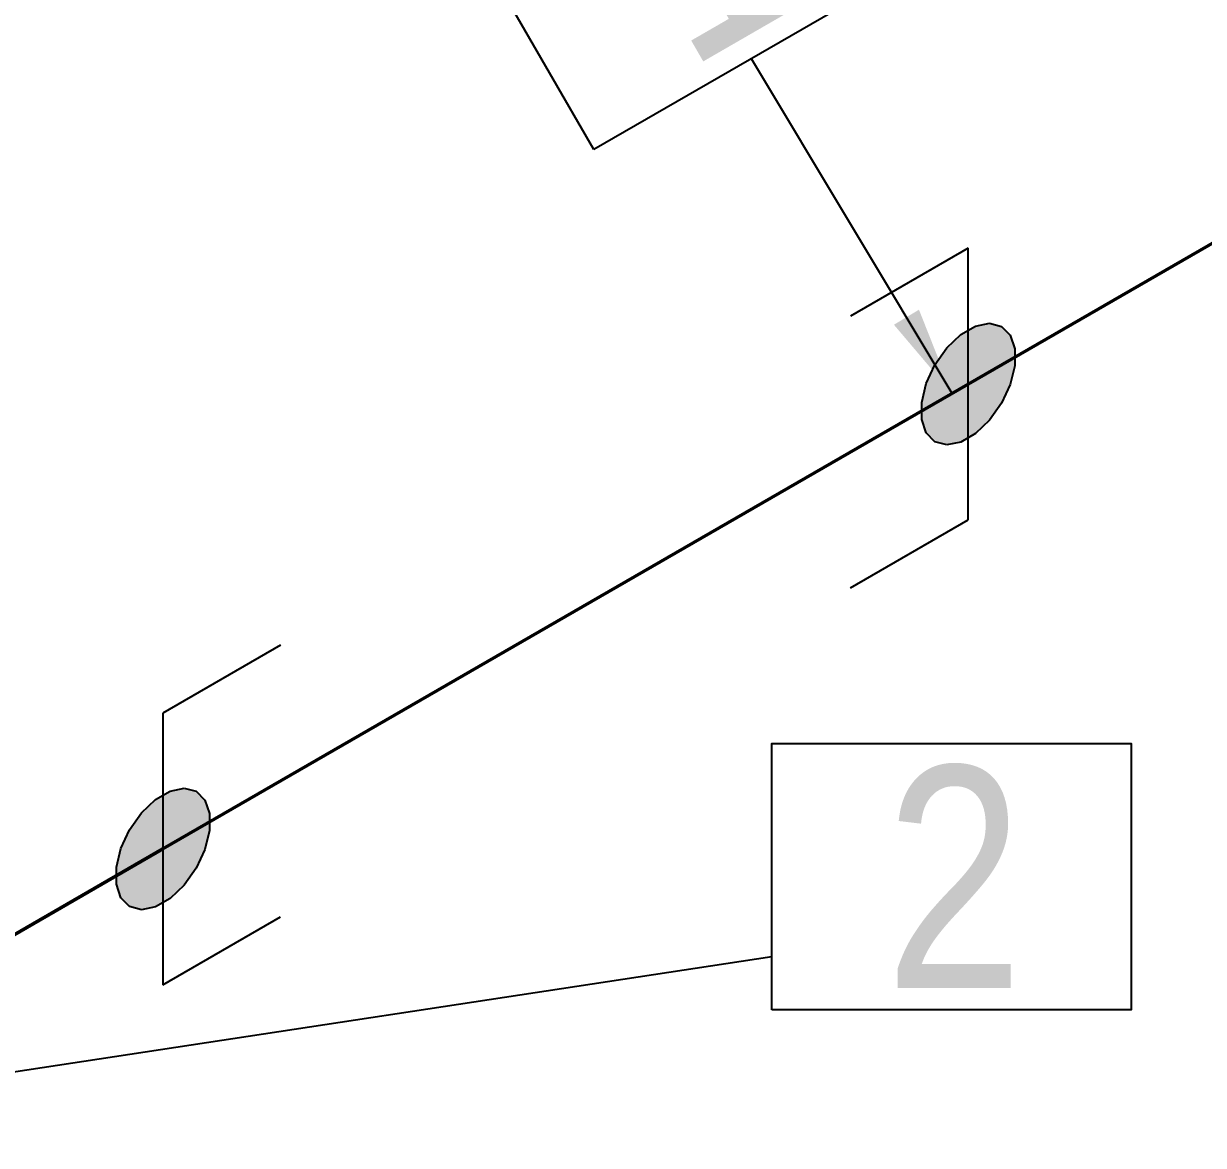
# Model space of a CAD drawing. Header units: millimetres. Extents: x 0 to 594, y 0 to 420.
# Drawn here: x 288.57 to 301.86, y 200.62 to 213.25 of the extents above; entities that cross this region are included whole.
import ezdxf
from ezdxf import colors
from ezdxf.entities.mleader import LeaderData, LeaderLine
from ezdxf.enums import TextEntityAlignment as Align
from ezdxf.math import Vec2, Vec3

# ---------------------------------------------------------------- set-up
doc = ezdxf.new("R2010")
doc.units = ezdxf.units.MM
doc.header["$LTSCALE"] = 0.25
for name, color, linetype in [('용접', 1, 'Continuous'), ('주석', 7, 'Continuous'), ('치수', 1, 'Continuous')]:
    doc.layers.add(name, color=color, linetype=linetype)
doc.layers.add('파이프 작은 보어', color=30, linetype='Continuous', lineweight=50)
doc.styles.add('AdskIsoAnnotation', font='arial.ttf', dxfattribs={"width": 0.8, "height": 1})
doc.styles.add('AdskIsoMetric', font='arial.ttf', dxfattribs={"width": 0.8, "height": 2.5})
doc.styles.add('AdskIsoMetric30', font='arial.ttf', dxfattribs={"width": 0.8, "oblique": 30, "height": 2.5})
doc.styles.get("Standard").update_dxf_attribs({"font": 'arial.ttf'})
doc.dimstyles.new('AdskIsoMetric', dxfattribs={"dimtxt": 2.5, "dimasz": 2.5, "dimexe": 1, "dimexo": 2, "dimgap": 0.8, "dimtad": 1, "dimdec": 0, "dimrnd": 1, "dimzin": 0, "dimdsep": 46, "dimtxsty": 'AdskIsoMetric', "dimcen": 0, "dimclrt": 7, "dimadec": 0, "dimazin": 0, "dimtfac": 1, "dimtdec": 0, "dimtmove": 1, "dimatfit": 3, "dimfxl": 0, "dimfrac": 2, "dimtolj": 1, "dimtzin": 0, "dimarcsym": 0})

# ---------------------------------------------------------------- blocks, each defined once
blk = doc.blocks.new('*D67')
at = {"layer": 'Defpoints', "color": 0}
for p in [(304.517, 212.253), (284.84, 200.892), (304.517, 197.253)]:
    blk.add_point(p, dxfattribs=at)
at = {"layer": '치수', "color": 0, "lineweight": -2}
for p, q in [((304.517, 209.943), (304.517, 196.098)), ((284.84, 198.583), (284.84, 184.738)), ((287.005, 187.142), (302.352, 196.003))]:
    blk.add_line(p, q, dxfattribs=at)
at = {"layer": '치수', "color": 0}
for points in [[(302.143, 196.363), (302.56, 195.642), (304.517, 197.253)], [(286.797, 187.503), (287.214, 186.782), (284.84, 185.892)]]:
    blk.add_solid(points, dxfattribs=at)
at = {"layer": '치수', "color": 7, "insert": (294.678, 194.19), "char_height": 2.5, "attachment_point": 5, "rotation": 30, "style": 'AdskIsoMetric30'}
blk.add_mtext('\\A1;5850', dxfattribs=at)
blk = doc.blocks.new('엘보우-3-Iso2DSkew90')
at = {"color": 0, "linetype": 'ByBlock', "lineweight": -2, "extrusion": (0, 0.816497, 0.57735)}
for p, q in [((-5.303, 3.062), (0, 0)), ((0, 0), (5.303, 3.062)), ((0, 0), (0, 0))]:
    blk.add_line(p, q, dxfattribs=at)
blk = doc.blocks.new('엘보우-6-Iso2DSkew90')
at = {"color": 0, "linetype": 'ByBlock', "lineweight": -2, "extrusion": (1.02898e-10, -0.816497, -0.57735)}
for p, q in [((-5.303, -3.062), (0, 0)), ((0, 0), (5.303, -3.062)), ((0, 0), (0, 0))]:
    blk.add_line(p, q, dxfattribs=at)
blk = doc.blocks.new('SocketWeld-2-IsoLeft')
blk.add_hatch(color=256).paths.add_polyline_path([(0.04045, 0.01697), (0.0406, 0.0168), (0.04074, 0.01664), (0.04089, 0.01648), (0.04103, 0.01631), (0.04118, 0.01615), (0.04132, 0.01598), (0.04147, 0.01582), (0.04161, 0.01565), (0.04176, 0.01549), (0.0419, 0.01533), (0.04205, 0.01516), (0.04219, 0.015), (0.04234, 0.01483), (0.04248, 0.01467), (0.04262, 0.0145), (0.04277, 0.01434), (0.04291, 0.01418), (0.04306, 0.01401), (0.0432, 0.01385), (0.04335, 0.01368), (0.04349, 0.01352), (0.04364, 0.01335), (0.04378, 0.01319), (0.04393, 0.01303), (0.04407, 0.01286), (0.04422, 0.0127), (0.04436, 0.01253), (0.04451, 0.01237), (0.04465, 0.01221), (0.0448, 0.01204), (0.04494, 0.01188), (0.04509, 0.01171), (0.04523, 0.01155), (0.04538, 0.01138), (0.04552, 0.01122), (0.04567, 0.01106), (0.04581, 0.01089), (0.04596, 0.01073), (0.0461, 0.01056), (0.04625, 0.0104), (0.04639, 0.01023), (0.04654, 0.01007), (0.04668, 0.00991), (0.04683, 0.00974), (0.04697, 0.00958), (0.04712, 0.00941), (0.04726, 0.00925), (0.04741, 0.00908), (0.04755, 0.00892), (0.04755, 0.00892), (0.0476, 0.00874), (0.04765, 0.00856), (0.0477, 0.00837), (0.04775, 0.00819), (0.0478, 0.00801), (0.04785, 0.00783), (0.0479, 0.00765), (0.04795, 0.00746), (0.048, 0.00728), (0.04805, 0.0071), (0.0481, 0.00692), (0.04815, 0.00674), (0.0482, 0.00655), (0.04825, 0.00637), (0.0483, 0.00619), (0.04835, 0.00601), (0.0484, 0.00583), (0.04845, 0.00564), (0.0485, 0.00546), (0.04855, 0.00528), (0.0486, 0.0051), (0.04865, 0.00492), (0.0487, 0.00473), (0.04875, 0.00455), (0.0488, 0.00437), (0.04885, 0.00419), (0.0489, 0.00401), (0.04895, 0.00382), (0.049, 0.00364), (0.04905, 0.00346), (0.0491, 0.00328), (0.04915, 0.00309), (0.0492, 0.00291), (0.04925, 0.00273), (0.0493, 0.00255), (0.04935, 0.00237), (0.0494, 0.00218), (0.04945, 0.002), (0.0495, 0.00182), (0.04955, 0.00164), (0.0496, 0.00146), (0.04965, 0.00127), (0.0497, 0.00109), (0.04975, 0.00091), (0.0498, 0.00073), (0.04985, 0.00055), (0.0499, 0.00036), (0.04995, 0.00018), (0.05, 0), (0.05, 0), (0.04995, -0.00018), (0.0499, -0.00036), (0.04985, -0.00055), (0.0498, -0.00073), (0.04975, -0.00091), (0.0497, -0.00109), (0.04965, -0.00127), (0.0496, -0.00146), (0.04955, -0.00164), (0.0495, -0.00182), (0.04945, -0.002), (0.0494, -0.00218), (0.04935, -0.00237), (0.0493, -0.00255), (0.04925, -0.00273), (0.0492, -0.00291), (0.04915, -0.00309), (0.0491, -0.00328), (0.04905, -0.00346), (0.049, -0.00364), (0.04895, -0.00382), (0.0489, -0.00401), (0.04885, -0.00419), (0.0488, -0.00437), (0.04875, -0.00455), (0.0487, -0.00473), (0.04865, -0.00492), (0.0486, -0.0051), (0.04855, -0.00528), (0.0485, -0.00546), (0.04845, -0.00564), (0.0484, -0.00583), (0.04835, -0.00601), (0.0483, -0.00619), (0.04825, -0.00637), (0.0482, -0.00655), (0.04815, -0.00674), (0.0481, -0.00692), (0.04805, -0.0071), (0.048, -0.00728), (0.04795, -0.00746), (0.0479, -0.00765), (0.04785, -0.00783), (0.0478, -0.00801), (0.04775, -0.00819), (0.0477, -0.00837), (0.04765, -0.00856), (0.0476, -0.00874), (0.04755, -0.00892), (0.04755, -0.00892), (0.04741, -0.00908), (0.04726, -0.00925), (0.04712, -0.00941), (0.04697, -0.00958), (0.04683, -0.00974), (0.04668, -0.00991), (0.04654, -0.01007), (0.04639, -0.01023), (0.04625, -0.0104), (0.0461, -0.01056), (0.04596, -0.01073), (0.04581, -0.01089), (0.04567, -0.01106), (0.04552, -0.01122), (0.04538, -0.01138), (0.04523, -0.01155), (0.04509, -0.01171), (0.04494, -0.01188), (0.0448, -0.01204), (0.04465, -0.01221), (0.04451, -0.01237), (0.04436, -0.01253), (0.04422, -0.0127), (0.04407, -0.01286), (0.04393, -0.01303), (0.04378, -0.01319), (0.04364, -0.01335), (0.04349, -0.01352), (0.04335, -0.01368), (0.0432, -0.01385), (0.04306, -0.01401), (0.04291, -0.01418), (0.04277, -0.01434), (0.04262, -0.0145), (0.04248, -0.01467), (0.04234, -0.01483), (0.04219, -0.015), (0.04205, -0.01516), (0.0419, -0.01533), (0.04176, -0.01549), (0.04161, -0.01565), (0.04147, -0.01582), (0.04132, -0.01598), (0.04118, -0.01615), (0.04103, -0.01631), (0.04089, -0.01648), (0.04074, -0.01664), (0.0406, -0.0168), (0.04045, -0.01697), (0.04045, -0.01697), (0.04023, -0.0171), (0.04, -0.01723), (0.03977, -0.01736), (0.03955, -0.01749), (0.03932, -0.01762), (0.0391, -0.01775), (0.03887, -0.01788), (0.03864, -0.01801), (0.03842, -0.01814), (0.03819, -0.01827), (0.03797, -0.0184), (0.03774, -0.01853), (0.03752, -0.01866), (0.03729, -0.01879), (0.03706, -0.01892), (0.03684, -0.01905), (0.03661, -0.01918), (0.03639, -0.01931), (0.03616, -0.01944), (0.03594, -0.01957), (0.03571, -0.0197), (0.03548, -0.01984), (0.03526, -0.01997), (0.03503, -0.0201), (0.03481, -0.02023), (0.03458, -0.02036), (0.03436, -0.02049), (0.03413, -0.02062), (0.0339, -0.02075), (0.03368, -0.02088), (0.03345, -0.02101), (0.03323, -0.02114), (0.033, -0.02127), (0.03278, -0.0214), (0.03255, -0.02153), (0.03232, -0.02166), (0.0321, -0.02179), (0.03187, -0.02192), (0.03165, -0.02205), (0.03142, -0.02218), (0.0312, -0.02231), (0.03097, -0.02244), (0.03074, -0.02257), (0.03052, -0.0227), (0.03029, -0.02283), (0.03007, -0.02296), (0.02984, -0.02309), (0.02962, -0.02322), (0.02939, -0.02335), (0.02939, -0.02335), (0.0291, -0.02344), (0.02882, -0.02352), (0.02854, -0.02361), (0.02825, -0.02369), (0.02797, -0.02377), (0.02768, -0.02386), (0.0274, -0.02394), (0.02711, -0.02402), (0.02683, -0.02411), (0.02654, -0.02419), (0.02626, -0.02427), (0.02598, -0.02436), (0.02569, -0.02444), (0.02541, -0.02453), (0.02512, -0.02461), (0.02484, -0.02469), (0.02455, -0.02478), (0.02427, -0.02486), (0.02398, -0.02494), (0.0237, -0.02503), (0.02342, -0.02511), (0.02313, -0.0252), (0.02285, -0.02528), (0.02256, -0.02536), (0.02228, -0.02545), (0.02199, -0.02553), (0.02171, -0.02561), (0.02142, -0.0257), (0.02114, -0.02578), (0.02086, -0.02586), (0.02057, -0.02595), (0.02029, -0.02603), (0.02, -0.02612), (0.01972, -0.0262), (0.01943, -0.02628), (0.01915, -0.02637), (0.01886, -0.02645), (0.01858, -0.02653), (0.0183, -0.02662), (0.01801, -0.0267), (0.01773, -0.02679), (0.01744, -0.02687), (0.01716, -0.02695), (0.01687, -0.02704), (0.01659, -0.02712), (0.0163, -0.0272), (0.01602, -0.02729), (0.01574, -0.02737), (0.01545, -0.02745), (0.01545, -0.02745), (0.01514, -0.02748), (0.01482, -0.02751), (0.0145, -0.02754), (0.01419, -0.02757), (0.01387, -0.0276), (0.01356, -0.02763), (0.01324, -0.02766), (0.01293, -0.02769), (0.01261, -0.02771), (0.0123, -0.02774), (0.01198, -0.02777), (0.01167, -0.0278), (0.01135, -0.02783), (0.01104, -0.02786), (0.01072, -0.02789), (0.01041, -0.02792), (0.01009, -0.02794), (0.00978, -0.02797), (0.00946, -0.028), (0.00914, -0.02803), (0.00883, -0.02806), (0.00851, -0.02809), (0.0082, -0.02812), (0.00788, -0.02815), (0.00757, -0.02818), (0.00725, -0.0282), (0.00694, -0.02823), (0.00662, -0.02826), (0.00631, -0.02829), (0.00599, -0.02832), (0.00568, -0.02835), (0.00536, -0.02838), (0.00505, -0.02841), (0.00473, -0.02844), (0.00441, -0.02846), (0.0041, -0.02849), (0.00378, -0.02852), (0.00347, -0.02855), (0.00315, -0.02858), (0.00284, -0.02861), (0.00252, -0.02864), (0.00221, -0.02867), (0.00189, -0.02869), (0.00158, -0.02872), (0.00126, -0.02875), (0.00095, -0.02878), (0.00063, -0.02881), (0.00032, -0.02884), (0, -0.02887), (0, -0.02887), (-0.00032, -0.02884), (-0.00063, -0.02881), (-0.00095, -0.02878), (-0.00126, -0.02875), (-0.00158, -0.02872), (-0.00189, -0.02869), (-0.00221, -0.02867), (-0.00252, -0.02864), (-0.00284, -0.02861), (-0.00315, -0.02858), (-0.00347, -0.02855), (-0.00378, -0.02852), (-0.0041, -0.02849), (-0.00441, -0.02846), (-0.00473, -0.02844), (-0.00505, -0.02841), (-0.00536, -0.02838), (-0.00568, -0.02835), (-0.00599, -0.02832), (-0.00631, -0.02829), (-0.00662, -0.02826), (-0.00694, -0.02823), (-0.00725, -0.0282), (-0.00757, -0.02818), (-0.00788, -0.02815), (-0.0082, -0.02812), (-0.00851, -0.02809), (-0.00883, -0.02806), (-0.00914, -0.02803), (-0.00946, -0.028), (-0.00978, -0.02797), (-0.01009, -0.02794), (-0.01041, -0.02792), (-0.01072, -0.02789), (-0.01104, -0.02786), (-0.01135, -0.02783), (-0.01167, -0.0278), (-0.01198, -0.02777), (-0.0123, -0.02774), (-0.01261, -0.02771), (-0.01293, -0.02769), (-0.01324, -0.02766), (-0.01356, -0.02763), (-0.01387, -0.0276), (-0.01419, -0.02757), (-0.0145, -0.02754), (-0.01482, -0.02751), (-0.01514, -0.02748), (-0.01545, -0.02745), (-0.01545, -0.02745), (-0.01574, -0.02737), (-0.01602, -0.02729), (-0.0163, -0.0272), (-0.01659, -0.02712), (-0.01687, -0.02704), (-0.01716, -0.02695), (-0.01744, -0.02687), (-0.01773, -0.02679), (-0.01801, -0.0267), (-0.0183, -0.02662), (-0.01858, -0.02653), (-0.01886, -0.02645), (-0.01915, -0.02637), (-0.01943, -0.02628), (-0.01972, -0.0262), (-0.02, -0.02612), (-0.02029, -0.02603), (-0.02057, -0.02595), (-0.02086, -0.02586), (-0.02114, -0.02578), (-0.02142, -0.0257), (-0.02171, -0.02561), (-0.02199, -0.02553), (-0.02228, -0.02545), (-0.02256, -0.02536), (-0.02285, -0.02528), (-0.02313, -0.0252), (-0.02342, -0.02511), (-0.0237, -0.02503), (-0.02398, -0.02494), (-0.02427, -0.02486), (-0.02455, -0.02478), (-0.02484, -0.02469), (-0.02512, -0.02461), (-0.02541, -0.02453), (-0.02569, -0.02444), (-0.02598, -0.02436), (-0.02626, -0.02427), (-0.02654, -0.02419), (-0.02683, -0.02411), (-0.02711, -0.02402), (-0.0274, -0.02394), (-0.02768, -0.02386), (-0.02797, -0.02377), (-0.02825, -0.02369), (-0.02854, -0.02361), (-0.02882, -0.02352), (-0.0291, -0.02344), (-0.02939, -0.02335), (-0.02939, -0.02335), (-0.02962, -0.02322), (-0.02984, -0.02309), (-0.03007, -0.02296), (-0.03029, -0.02283), (-0.03052, -0.0227), (-0.03074, -0.02257), (-0.03097, -0.02244), (-0.0312, -0.02231), (-0.03142, -0.02218), (-0.03165, -0.02205), (-0.03187, -0.02192), (-0.0321, -0.02179), (-0.03232, -0.02166), (-0.03255, -0.02153), (-0.03278, -0.0214), (-0.033, -0.02127), (-0.03323, -0.02114), (-0.03345, -0.02101), (-0.03368, -0.02088), (-0.0339, -0.02075), (-0.03413, -0.02062), (-0.03436, -0.02049), (-0.03458, -0.02036), (-0.03481, -0.02023), (-0.03503, -0.0201), (-0.03526, -0.01997), (-0.03548, -0.01984), (-0.03571, -0.0197), (-0.03594, -0.01957), (-0.03616, -0.01944), (-0.03639, -0.01931), (-0.03661, -0.01918), (-0.03684, -0.01905), (-0.03706, -0.01892), (-0.03729, -0.01879), (-0.03752, -0.01866), (-0.03774, -0.01853), (-0.03797, -0.0184), (-0.03819, -0.01827), (-0.03842, -0.01814), (-0.03864, -0.01801), (-0.03887, -0.01788), (-0.0391, -0.01775), (-0.03932, -0.01762), (-0.03955, -0.01749), (-0.03977, -0.01736), (-0.04, -0.01723), (-0.04023, -0.0171), (-0.04045, -0.01697), (-0.04045, -0.01697), (-0.0406, -0.0168), (-0.04074, -0.01664), (-0.04089, -0.01648), (-0.04103, -0.01631), (-0.04118, -0.01615), (-0.04132, -0.01598), (-0.04147, -0.01582), (-0.04161, -0.01565), (-0.04176, -0.01549), (-0.0419, -0.01533), (-0.04205, -0.01516), (-0.04219, -0.015), (-0.04234, -0.01483), (-0.04248, -0.01467), (-0.04262, -0.0145), (-0.04277, -0.01434), (-0.04291, -0.01418), (-0.04306, -0.01401), (-0.0432, -0.01385), (-0.04335, -0.01368), (-0.04349, -0.01352), (-0.04364, -0.01335), (-0.04378, -0.01319), (-0.04393, -0.01303), (-0.04407, -0.01286), (-0.04422, -0.0127), (-0.04436, -0.01253), (-0.04451, -0.01237), (-0.04465, -0.01221), (-0.0448, -0.01204), (-0.04494, -0.01188), (-0.04509, -0.01171), (-0.04523, -0.01155), (-0.04538, -0.01138), (-0.04552, -0.01122), (-0.04567, -0.01106), (-0.04581, -0.01089), (-0.04596, -0.01073), (-0.0461, -0.01056), (-0.04625, -0.0104), (-0.04639, -0.01023), (-0.04654, -0.01007), (-0.04668, -0.00991), (-0.04683, -0.00974), (-0.04697, -0.00958), (-0.04712, -0.00941), (-0.04726, -0.00925), (-0.04741, -0.00908), (-0.04755, -0.00892), (-0.04755, -0.00892), (-0.0476, -0.00874), (-0.04765, -0.00856), (-0.0477, -0.00837), (-0.04775, -0.00819), (-0.0478, -0.00801), (-0.04785, -0.00783), (-0.0479, -0.00765), (-0.04795, -0.00746), (-0.048, -0.00728), (-0.04805, -0.0071), (-0.0481, -0.00692), (-0.04815, -0.00674), (-0.0482, -0.00655), (-0.04825, -0.00637), (-0.0483, -0.00619), (-0.04835, -0.00601), (-0.0484, -0.00583), (-0.04845, -0.00564), (-0.0485, -0.00546), (-0.04855, -0.00528), (-0.0486, -0.0051), (-0.04865, -0.00492), (-0.0487, -0.00473), (-0.04875, -0.00455), (-0.0488, -0.00437), (-0.04885, -0.00419), (-0.0489, -0.00401), (-0.04895, -0.00382), (-0.049, -0.00364), (-0.04905, -0.00346), (-0.0491, -0.00328), (-0.04915, -0.00309), (-0.0492, -0.00291), (-0.04925, -0.00273), (-0.0493, -0.00255), (-0.04935, -0.00237), (-0.0494, -0.00218), (-0.04945, -0.002), (-0.0495, -0.00182), (-0.04955, -0.00164), (-0.0496, -0.00146), (-0.04965, -0.00127), (-0.0497, -0.00109), (-0.04975, -0.00091), (-0.0498, -0.00073), (-0.04985, -0.00055), (-0.0499, -0.00036), (-0.04995, -0.00018), (-0.05, 0), (-0.05, 0), (-0.04995, 0.00018), (-0.0499, 0.00036), (-0.04985, 0.00055), (-0.0498, 0.00073), (-0.04975, 0.00091), (-0.0497, 0.00109), (-0.04965, 0.00127), (-0.0496, 0.00146), (-0.04955, 0.00164), (-0.0495, 0.00182), (-0.04945, 0.002), (-0.0494, 0.00218), (-0.04935, 0.00237), (-0.0493, 0.00255), (-0.04925, 0.00273), (-0.0492, 0.00291), (-0.04915, 0.00309), (-0.0491, 0.00328), (-0.04905, 0.00346), (-0.049, 0.00364), (-0.04895, 0.00382), (-0.0489, 0.00401), (-0.04885, 0.00419), (-0.0488, 0.00437), (-0.04875, 0.00455), (-0.0487, 0.00473), (-0.04865, 0.00492), (-0.0486, 0.0051), (-0.04855, 0.00528), (-0.0485, 0.00546), (-0.04845, 0.00564), (-0.0484, 0.00583), (-0.04835, 0.00601), (-0.0483, 0.00619), (-0.04825, 0.00637), (-0.0482, 0.00655), (-0.04815, 0.00674), (-0.0481, 0.00692), (-0.04805, 0.0071), (-0.048, 0.00728), (-0.04795, 0.00746), (-0.0479, 0.00765), (-0.04785, 0.00783), (-0.0478, 0.00801), (-0.04775, 0.00819), (-0.0477, 0.00837), (-0.04765, 0.00856), (-0.0476, 0.00874), (-0.04755, 0.00892), (-0.04755, 0.00892), (-0.04741, 0.00908), (-0.04726, 0.00925), (-0.04712, 0.00941), (-0.04697, 0.00958), (-0.04683, 0.00974), (-0.04668, 0.00991), (-0.04654, 0.01007), (-0.04639, 0.01023), (-0.04625, 0.0104), (-0.0461, 0.01056), (-0.04596, 0.01073), (-0.04581, 0.01089), (-0.04567, 0.01106), (-0.04552, 0.01122), (-0.04538, 0.01138), (-0.04523, 0.01155), (-0.04509, 0.01171), (-0.04494, 0.01188), (-0.0448, 0.01204), (-0.04465, 0.01221), (-0.04451, 0.01237), (-0.04436, 0.01253), (-0.04422, 0.0127), (-0.04407, 0.01286), (-0.04393, 0.01303), (-0.04378, 0.01319), (-0.04364, 0.01335), (-0.04349, 0.01352), (-0.04335, 0.01368), (-0.0432, 0.01385), (-0.04306, 0.01401), (-0.04291, 0.01418), (-0.04277, 0.01434), (-0.04262, 0.0145), (-0.04248, 0.01467), (-0.04234, 0.01483), (-0.04219, 0.015), (-0.04205, 0.01516), (-0.0419, 0.01533), (-0.04176, 0.01549), (-0.04161, 0.01565), (-0.04147, 0.01582), (-0.04132, 0.01598), (-0.04118, 0.01615), (-0.04103, 0.01631), (-0.04089, 0.01648), (-0.04074, 0.01664), (-0.0406, 0.0168), (-0.04045, 0.01697), (-0.04045, 0.01697), (-0.04023, 0.0171), (-0.04, 0.01723), (-0.03977, 0.01736), (-0.03955, 0.01749), (-0.03932, 0.01762), (-0.0391, 0.01775), (-0.03887, 0.01788), (-0.03864, 0.01801), (-0.03842, 0.01814), (-0.03819, 0.01827), (-0.03797, 0.0184), (-0.03774, 0.01853), (-0.03752, 0.01866), (-0.03729, 0.01879), (-0.03706, 0.01892), (-0.03684, 0.01905), (-0.03661, 0.01918), (-0.03639, 0.01931), (-0.03616, 0.01944), (-0.03594, 0.01957), (-0.03571, 0.0197), (-0.03548, 0.01984), (-0.03526, 0.01997), (-0.03503, 0.0201), (-0.03481, 0.02023), (-0.03458, 0.02036), (-0.03436, 0.02049), (-0.03413, 0.02062), (-0.0339, 0.02075), (-0.03368, 0.02088), (-0.03345, 0.02101), (-0.03323, 0.02114), (-0.033, 0.02127), (-0.03278, 0.0214), (-0.03255, 0.02153), (-0.03232, 0.02166), (-0.0321, 0.02179), (-0.03187, 0.02192), (-0.03165, 0.02205), (-0.03142, 0.02218), (-0.0312, 0.02231), (-0.03097, 0.02244), (-0.03074, 0.02257), (-0.03052, 0.0227), (-0.03029, 0.02283), (-0.03007, 0.02296), (-0.02984, 0.02309), (-0.02962, 0.02322), (-0.02939, 0.02335), (-0.02939, 0.02335), (-0.0291, 0.02344), (-0.02882, 0.02352), (-0.02854, 0.02361), (-0.02825, 0.02369), (-0.02797, 0.02377), (-0.02768, 0.02386), (-0.0274, 0.02394), (-0.02711, 0.02402), (-0.02683, 0.02411), (-0.02654, 0.02419), (-0.02626, 0.02427), (-0.02598, 0.02436), (-0.02569, 0.02444), (-0.02541, 0.02453), (-0.02512, 0.02461), (-0.02484, 0.02469), (-0.02455, 0.02478), (-0.02427, 0.02486), (-0.02398, 0.02494), (-0.0237, 0.02503), (-0.02342, 0.02511), (-0.02313, 0.0252), (-0.02285, 0.02528), (-0.02256, 0.02536), (-0.02228, 0.02545), (-0.02199, 0.02553), (-0.02171, 0.02561), (-0.02142, 0.0257), (-0.02114, 0.02578), (-0.02086, 0.02586), (-0.02057, 0.02595), (-0.02029, 0.02603), (-0.02, 0.02612), (-0.01972, 0.0262), (-0.01943, 0.02628), (-0.01915, 0.02637), (-0.01886, 0.02645), (-0.01858, 0.02653), (-0.0183, 0.02662), (-0.01801, 0.0267), (-0.01773, 0.02679), (-0.01744, 0.02687), (-0.01716, 0.02695), (-0.01687, 0.02704), (-0.01659, 0.02712), (-0.0163, 0.0272), (-0.01602, 0.02729), (-0.01574, 0.02737), (-0.01545, 0.02745), (-0.01545, 0.02745), (-0.01514, 0.02748), (-0.01482, 0.02751), (-0.0145, 0.02754), (-0.01419, 0.02757), (-0.01387, 0.0276), (-0.01356, 0.02763), (-0.01324, 0.02766), (-0.01293, 0.02769), (-0.01261, 0.02771), (-0.0123, 0.02774), (-0.01198, 0.02777), (-0.01167, 0.0278), (-0.01135, 0.02783), (-0.01104, 0.02786), (-0.01072, 0.02789), (-0.01041, 0.02792), (-0.01009, 0.02794), (-0.00978, 0.02797), (-0.00946, 0.028), (-0.00914, 0.02803), (-0.00883, 0.02806), (-0.00851, 0.02809), (-0.0082, 0.02812), (-0.00788, 0.02815), (-0.00757, 0.02818), (-0.00725, 0.0282), (-0.00694, 0.02823), (-0.00662, 0.02826), (-0.00631, 0.02829), (-0.00599, 0.02832), (-0.00568, 0.02835), (-0.00536, 0.02838), (-0.00505, 0.02841), (-0.00473, 0.02844), (-0.00441, 0.02846), (-0.0041, 0.02849), (-0.00378, 0.02852), (-0.00347, 0.02855), (-0.00315, 0.02858), (-0.00284, 0.02861), (-0.00252, 0.02864), (-0.00221, 0.02867), (-0.00189, 0.02869), (-0.00158, 0.02872), (-0.00126, 0.02875), (-0.00095, 0.02878), (-0.00063, 0.02881), (-0.00032, 0.02884), (0, 0.02887), (0, 0.02887), (0.00032, 0.02884), (0.00063, 0.02881), (0.00095, 0.02878), (0.00126, 0.02875), (0.00158, 0.02872), (0.00189, 0.02869), (0.00221, 0.02867), (0.00252, 0.02864), (0.00284, 0.02861), (0.00315, 0.02858), (0.00347, 0.02855), (0.00378, 0.02852), (0.0041, 0.02849), (0.00441, 0.02846), (0.00473, 0.02844), (0.00505, 0.02841), (0.00536, 0.02838), (0.00568, 0.02835), (0.00599, 0.02832), (0.00631, 0.02829), (0.00662, 0.02826), (0.00694, 0.02823), (0.00725, 0.0282), (0.00757, 0.02818), (0.00788, 0.02815), (0.0082, 0.02812), (0.00851, 0.02809), (0.00883, 0.02806), (0.00914, 0.02803), (0.00946, 0.028), (0.00978, 0.02797), (0.01009, 0.02794), (0.01041, 0.02792), (0.01072, 0.02789), (0.01104, 0.02786), (0.01135, 0.02783), (0.01167, 0.0278), (0.01198, 0.02777), (0.0123, 0.02774), (0.01261, 0.02771), (0.01293, 0.02769), (0.01324, 0.02766), (0.01356, 0.02763), (0.01387, 0.0276), (0.01419, 0.02757), (0.0145, 0.02754), (0.01482, 0.02751), (0.01514, 0.02748), (0.01545, 0.02745), (0.01545, 0.02745), (0.01574, 0.02737), (0.01602, 0.02729), (0.0163, 0.0272), (0.01659, 0.02712), (0.01687, 0.02704), (0.01716, 0.02695), (0.01744, 0.02687), (0.01773, 0.02679), (0.01801, 0.0267), (0.0183, 0.02662), (0.01858, 0.02653), (0.01886, 0.02645), (0.01915, 0.02637), (0.01943, 0.02628), (0.01972, 0.0262), (0.02, 0.02612), (0.02029, 0.02603), (0.02057, 0.02595), (0.02086, 0.02586), (0.02114, 0.02578), (0.02142, 0.0257), (0.02171, 0.02561), (0.02199, 0.02553), (0.02228, 0.02545), (0.02256, 0.02536), (0.02285, 0.02528), (0.02313, 0.0252), (0.02342, 0.02511), (0.0237, 0.02503), (0.02398, 0.02494), (0.02427, 0.02486), (0.02455, 0.02478), (0.02484, 0.02469), (0.02512, 0.02461), (0.02541, 0.02453), (0.02569, 0.02444), (0.02598, 0.02436), (0.02626, 0.02427), (0.02654, 0.02419), (0.02683, 0.02411), (0.02711, 0.02402), (0.0274, 0.02394), (0.02768, 0.02386), (0.02797, 0.02377), (0.02825, 0.02369), (0.02854, 0.02361), (0.02882, 0.02352), (0.0291, 0.02344), (0.02939, 0.02335), (0.02939, 0.02335), (0.02962, 0.02322), (0.02984, 0.02309), (0.03007, 0.02296), (0.03029, 0.02283), (0.03052, 0.0227), (0.03074, 0.02257), (0.03097, 0.02244), (0.0312, 0.02231), (0.03142, 0.02218), (0.03165, 0.02205), (0.03187, 0.02192), (0.0321, 0.02179), (0.03232, 0.02166), (0.03255, 0.02153), (0.03278, 0.0214), (0.033, 0.02127), (0.03323, 0.02114), (0.03345, 0.02101), (0.03368, 0.02088), (0.0339, 0.02075), (0.03413, 0.02062), (0.03436, 0.02049), (0.03458, 0.02036), (0.03481, 0.02023), (0.03503, 0.0201), (0.03526, 0.01997), (0.03548, 0.01984), (0.03571, 0.0197), (0.03594, 0.01957), (0.03616, 0.01944), (0.03639, 0.01931), (0.03661, 0.01918), (0.03684, 0.01905), (0.03706, 0.01892), (0.03729, 0.01879), (0.03752, 0.01866), (0.03774, 0.01853), (0.03797, 0.0184), (0.03819, 0.01827), (0.03842, 0.01814), (0.03864, 0.01801), (0.03887, 0.01788), (0.0391, 0.01775), (0.03932, 0.01762), (0.03955, 0.01749), (0.03977, 0.01736), (0.04, 0.01723), (0.04023, 0.0171)], flags=0)
at = {"color": 0, "linetype": 'ByBlock', "lineweight": -2, "extrusion": (0, -0.816497, -0.57735)}
for p, q in [((0.08839, 0.05103), (0, 0.10206)), ((-0.08839, -0.05103), (0.08839, 0.05103)), ((-0.02939, 0.02335), (-0.01545, 0.02745)), ((-0.01545, 0.02745), (0, 0.02887)), ((0, 0.02887), (0.01545, 0.02745)), ((0.01545, 0.02745), (0.02939, 0.02335)), ((-0.04045, 0.01697), (-0.02939, 0.02335)), ((0.02939, 0.02335), (0.04045, 0.01697)), ((-0.05, 0), (-0.04755, 0.00892)), ((-0.04755, 0.00892), (-0.04045, 0.01697)), ((0.04045, 0.01697), (0.04755, 0.00892)), ((0.04755, 0.00892), (0.05, 0)), ((-0.17678, 0), (-0.08839, -0.05103)), ((-0.04755, -0.00892), (-0.05, 0)), ((0.05, 0), (0.04755, -0.00892)), ((-0.04045, -0.01697), (-0.04755, -0.00892)), ((-0.02939, -0.02335), (-0.04045, -0.01697)), ((0.04045, -0.01697), (0.02939, -0.02335)), ((0.04755, -0.00892), (0.04045, -0.01697)), ((-0.01545, -0.02745), (-0.02939, -0.02335)), ((0.02939, -0.02335), (0.01545, -0.02745)), ((0, -0.02887), (-0.01545, -0.02745)), ((0.01545, -0.02745), (0, -0.02887))]:
    blk.add_line(p, q, dxfattribs=at)
blk = doc.blocks.new('AnnoRect')
at = {"color": 0, "linetype": 'ByBlock', "lineweight": -2}
blk.add_wipeout([(-0.8095, -0.6), (-0.8095, 0.6), (0.8095, 0.6), (0.8095, -0.6)], dxfattribs=at)
blk.add_lwpolyline([(-0.8095, -0.6), (-0.8095, 0.6), (0.8095, 0.6), (0.8095, -0.6)], close=True, dxfattribs=at)
at = {"color": 0, "linetype": 'ByBlock', "lineweight": -2, "style": 'AdskIsoAnnotation', "width": 0.8}
blk.add_attdef('XX', text='', height=1, dxfattribs=at).set_placement((0, 0), align=Align.MIDDLE_CENTER)

msp = doc.modelspace()

# ---------------------------------------------------------------- linework, layer by layer
at = {"layer": '파이프 작은 보어'}
msp.add_lwpolyline([(290.1435, 203.9542), (299.2133, 209.1907)], dxfattribs=at)

# ---------------------------------------------------------------- block references
at = {"layer": '용접', "xscale": 15, "yscale": 15, "zscale": 15}
for p, rotation in [((299.2133, 209.1907), 60.00000000128446), ((290.1435, 203.9542), 240.0000000012845)]:
    msp.add_blockref('SocketWeld-2-IsoLeft', p, dxfattribs=dict(at, rotation=rotation))
at = {"layer": '파이프 작은 보어'}
for name, p in [('엘보우-6-Iso2DSkew90', (304.5166, 212.2525)), ('엘보우-3-Iso2DSkew90', (284.8402, 200.8924))]:
    msp.add_blockref(name, p, dxfattribs=at)

# ---------------------------------------------------------------- dimensions: what is measured, and where the dimension line sits
at = {"layer": '치수'}
dim = msp.add_linear_dim(base=(304.5166, 197.2525), p1=(284.8402, 200.8924), p2=(304.5166, 212.2525), angle=30, text='5850', dimstyle='AdskIsoMetric', override={"dimtad": 0, "dimlfac": 257.494808, "dimtxsty": 'AdskIsoMetric30', "dimse1": 0, "dimse2": 0, "dimsd1": 0, "dimsd2": 0, "dimtmove": 1}, dxfattribs=at)
dim.commit()
dim.dimension.update_dxf_attribs({"geometry": '*D67', "text_midpoint": (294.6784, 194.1903), "dimtype": 160})

# ---------------------------------------------------------------- leaders
at = {"layer": '주석'}
ml = msp.add_multileader_mtext('Standard', dxfattribs=at)
ml.set_content('')
ml.set_leader_properties()
ml.build(insert=Vec2(0, 0))
ml.multileader.update_dxf_attribs({"dogleg_length": 0, "arrow_head_size": 2.5})
ctx = ml.context
ctx.base_point, ctx.arrow_head_size, ctx.plane_origin = Vec3(298.4286, 225.1419), 2.5, Vec3(0, 13.1419)
notes = []
notes.append((ctx, [(0, (1, 1, 0), (298.4286, 225.1419), (-1, 0), 0, [(0, [(304.5166, 212.2525)], 0, [])])]))
ctx.mtext, ml.multileader.dxf.content_type = None, 0
ml = msp.add_multileader_mtext('Standard', dxfattribs=at)
ml.set_content('')
ml.set_leader_properties()
ml.build(insert=Vec2(0, 0))
ml.multileader.update_dxf_attribs({"dogleg_length": 0, "arrow_head_size": 0})
ctx = ml.context
ctx.base_point, ctx.arrow_head_size, ctx.plane_origin = Vec3(296.7716, 212.8553), 0, Vec3(0, 13.1419)
notes.append((ctx, [(0, (1, 1, 0), (296.7716, 212.8553), (-1, 0), 0, [(0, [(299.0322, 209.0861)], 0, [])])]))
ctx.mtext, ml.multileader.dxf.content_type = None, 0
ml = msp.add_multileader_mtext('Standard', dxfattribs=at)
ml.set_content('')
ml.set_leader_properties()
ml.build(insert=Vec2(0, 0))
ml.multileader.update_dxf_attribs({"dogleg_length": 0, "arrow_head_size": 2.5})
ctx = ml.context
ctx.base_point, ctx.arrow_head_size, ctx.plane_origin = Vec3(297, 202.7419), 2.5, Vec3(0, 13.1419)
notes.append((ctx, [(0, (1, 1, 0), (297, 202.7419), (-1, 0), 0, [(0, [(284.8402, 200.8924)], 0, [])])]))
ctx.mtext, ml.multileader.dxf.content_type = None, 0
for ctx, leaders in notes:
    for number, flags, end, landing, length, lines in leaders:
        leader = LeaderData()
        leader.index, (leader.has_last_leader_line, leader.has_dogleg_vector, leader.attachment_direction) = number, flags
        leader.last_leader_point, leader.dogleg_vector, leader.dogleg_length = Vec3(end), Vec3(landing), length
        for number, points, colour, breaks in lines:
            line = LeaderLine()
            line.index, line.vertices, line.color, line.breaks = number, Vec3.list(points), colors.encode_raw_color(colour), breaks
            leader.lines.append(line)
        ctx.leaders.append(leader)

# ---------------------------------------------------------------- next in the draw order: block references
ref = msp.add_blockref('AnnoRect', (296, 214.1419), dxfattribs=dict(at, xscale=2.500000000000001, yscale=2.500000000000001, zscale=2.500000000000001, rotation=30.00000000415178))
ref.add_attrib('XX_001', '1', (296.0451, 212.7186), dxfattribs={"layer": '0', "color": 0, "linetype": 'ByBlock', "lineweight": -2, "height": 2.5, "rotation": 30, "style": 'AdskIsoAnnotation', "width": 0.8})
ref = msp.add_blockref('AnnoRect', (299.0238, 203.6419), dxfattribs=dict(at, xscale=2.5, yscale=2.5, zscale=2.5))
ref.add_attrib('XX_001', '2', (298.2796, 202.3867), dxfattribs={"layer": '0', "color": 0, "linetype": 'ByBlock', "lineweight": -2, "height": 2.5, "style": 'AdskIsoAnnotation', "width": 0.8})

doc.saveas('drawing.dxf')
